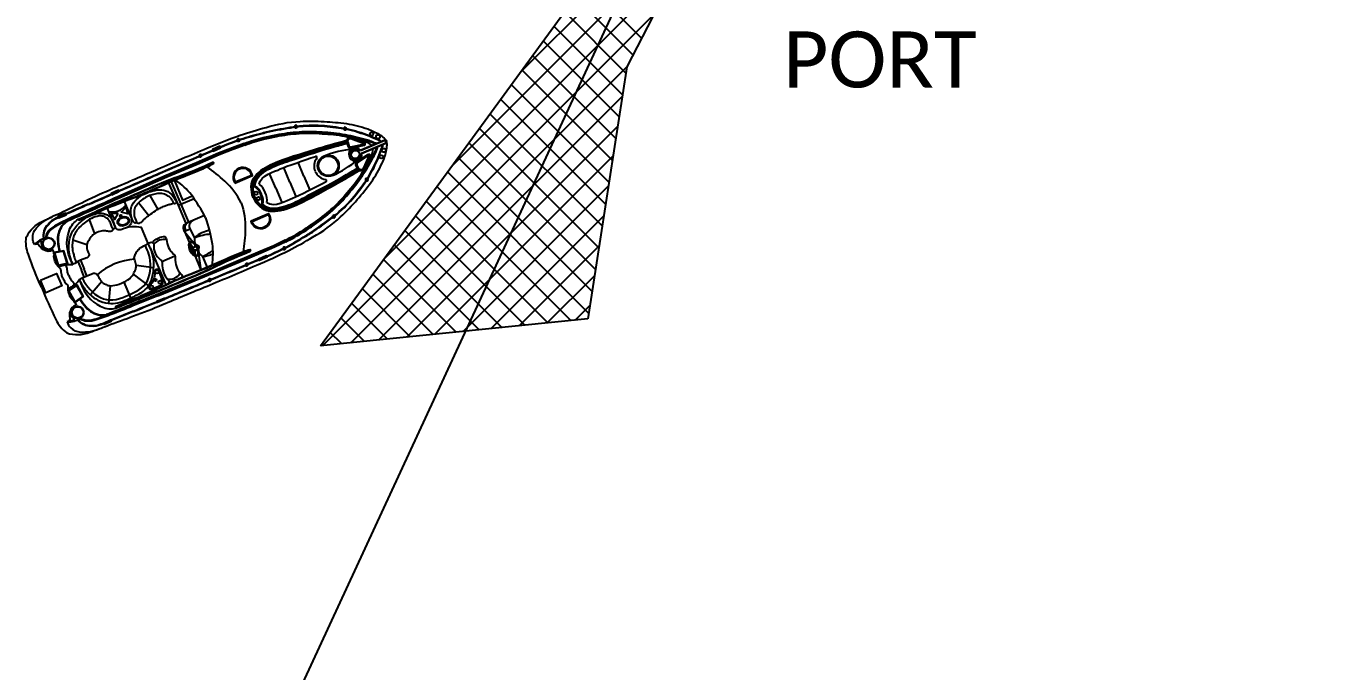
# Model space of a CAD drawing. Header units: metres. Extents: x 266585 to 279238, y 2117616 to 2127268.
# Drawn here: x 268796.2 to 269027.6, y 2117884.2 to 2117999.1 of the extents above; entities that cross this region are included whole.
import ezdxf

# ---------------------------------------------------------------- set-up
doc = ezdxf.new("R2010")
doc.units = ezdxf.units.M
for name, color, linetype in [('PORT', 5, 'Continuous'), ('PORT TEXT', 7, 'Continuous'), ('village', 3, 'Continuous')]:
    doc.layers.add(name, color=color, linetype=linetype)
doc.styles.get("Standard").update_dxf_attribs({"font": 'calibri.ttf'})

msp = doc.modelspace()

# ---------------------------------------------------------------- linework, layer by layer
at = {"color": 30, "true_color": 0xf26722}
for p, q in [((268843.21, 2117971.27), (268842.11, 2117973.86)), ((268845.72, 2117972.33), (268844.67, 2117974.81)), ((268823.37, 2117967.16), (268821.69, 2117971.12)), ((268823.84, 2117967.36), (268822.16, 2117971.32)), ((268840.7, 2117970.21), (268839.6, 2117972.8)), ((268843.21, 2117971.27), (268844.3, 2117968.68)), ((268845.72, 2117972.33), (268846.77, 2117969.86)), ((268818.31, 2117968.9), (268819.68, 2117966.41)), ((268840.7, 2117970.21), (268841.79, 2117967.61)), ((268816.28, 2117967.61), (268818.13, 2117965.35)), ((268807.5, 2117964.62), (268808.42, 2117962.05)), ((268825.46, 2117962.9), (268824.48, 2117962.48)), ((268824.48, 2117962.48), (268825.34, 2117960.44)), ((268824.48, 2117962.48), (268825.95, 2117960.66)), ((268799.17, 2117960.37), (268799.1, 2117960.38)), ((268804.58, 2117960.97), (268807.09, 2117960.19)), ((268818.34, 2117959.59), (268821.14, 2117952.98)), ((268826, 2117959.47), (268825.44, 2117960.09)), ((268826.12, 2117959.58), (268825.47, 2117960.27)), ((268825.54, 2117959.98), (268826.15, 2117958.53)), ((268805.46, 2117957.12), (268806.12, 2117955.57)), ((268805.92, 2117957.36), (268806.59, 2117955.77)), ((268820.44, 2117957.16), (268822.76, 2117958.15)), ((268826.11, 2117959.22), (268826.16, 2117958.35)), ((268826.27, 2117959.22), (268826.32, 2117958.26)), ((268826.35, 2117958.07), (268827.38, 2117955.62)), ((268826.97, 2117958.48), (268827.38, 2117955.62)), ((268806.62, 2117954.38), (268806.12, 2117955.57)), ((268807.1, 2117954.59), (268806.59, 2117955.77)), ((268815.34, 2117954.86), (268818.06, 2117952.82)), ((268815.83, 2117956.49), (268818.97, 2117956.08)), ((268809.72, 2117953.56), (268807.72, 2117951.18)), ((268811.24, 2117952.83), (268810.91, 2117949.68)), ((268813.64, 2117953.46), (268814.85, 2117950.65)), ((268804.73, 2117947.24), (268804.68, 2117947.18))]:
    msp.add_line(p, q, dxfattribs=at)
for points in [[(268798.98, 2117952.55, -0.01736), (268796.67, 2117958.4, -0.12634), (268796.29, 2117961.45, -0.172899), (268799.23, 2117964.31, -0.013884), (268802.32, 2117965.76, -0.008973), (268806.71, 2117967.86, -0.01509), (268811.78, 2117970.17, 0.002245), (268819.66, 2117973.57, -0.003342), (268828.43, 2117977.3, -0.016984), (268834.37, 2117979.62, -0.024546), (268838.99, 2117980.99, -0.067942), (268845.07, 2117982.06, -0.033948), (268849.34, 2117982.04, -0.022001), (268853.29, 2117981.69, -0.042872), (268857.07, 2117980.73, -0.059514), (268859.09, 2117979.75, -0.046364), (268859.99, 2117979.09, -0.104882), (268860.41, 2117978.55, -0.104882)], [(268807.3, 2117967.35, 0.006425), (268812.11, 2117969.46, 0.002217), (268819.97, 2117972.86, -0.003368), (268828.79, 2117976.65, -0.024633), (268834.41, 2117978.91, -0.015037), (268838.26, 2117980, -0.025439), (268840.43, 2117980.51, -0.013843), (268845.01, 2117981.29, -0.040266), (268849.36, 2117981.32, -0.016729), (268853.39, 2117980.78, -0.029739), (268857.36, 2117979.58, 0.01525), (268859.14, 2117978.78, -0.132389), (268859.43, 2117978.58, -0.028442), (268859.52, 2117978.47, -0.028442)], [(268807.33, 2117967.28, 0.006424), (268812.14, 2117969.39, 0.002217), (268820, 2117972.79, -0.003368), (268828.82, 2117976.58, -0.024633), (268834.43, 2117978.84, -0.015038), (268838.28, 2117979.93, -0.025461), (268840.44, 2117980.44, -0.013839), (268845.02, 2117981.21, -0.040238), (268849.35, 2117981.25, -0.016715), (268853.37, 2117980.7, -0.029693), (268857.33, 2117979.51, 0.015234), (268859.11, 2117978.71, -0.134036), (268859.37, 2117978.53, -0.024879), (268859.45, 2117978.44, -0.024879)], [(268835.1, 2117978.15, -0.031596), (268838.48, 2117979.19, -0.004928), (268840.77, 2117979.69, -0.02844), (268844.84, 2117980.23, -0.042875), (268848.96, 2117980.2, -0.035347), (268853.05, 2117979.73, -0.024093), (268856.77, 2117978.84, -0.079837), (268858.68, 2117978.11)], [(268835.12, 2117978.08, -0.031592), (268838.49, 2117979.12, -0.004926), (268840.79, 2117979.62, -0.028436), (268844.84, 2117980.16, -0.042895), (268848.96, 2117980.12, -0.035363), (268853.04, 2117979.66, -0.024111), (268856.75, 2117978.77, -0.077658), (268858.59, 2117978.08, -0.077658)], [(268798.98, 2117952.55, 0.01736), (268801.57, 2117946.82, 0.12634), (268803.5, 2117944.42, 0.172899), (268807.6, 2117944.54, 0.013884), (268810.79, 2117945.75, 0.008973), (268815.36, 2117947.44, 0.01509), (268820.54, 2117949.47, -0.002245), (268828.47, 2117952.76, 0.003342), (268837.25, 2117956.46, 0.016984), (268843.05, 2117959.12, 0.024546), (268847.25, 2117961.48, 0.067942), (268852.25, 2117965.1, 0.033948), (268855.21, 2117968.18, 0.022001), (268857.7, 2117971.26, 0.042872), (268859.64, 2117974.64, 0.059514), (268860.35, 2117976.78, 0.046364), (268860.5, 2117977.88, 0.104882), (268860.41, 2117978.55, 0.104882)], [(268835.1, 2117978.15), (268832.97, 2117977.37), (268830.53, 2117976.4), (268826.61, 2117974.71), (268821.21, 2117972.42), (268812.59, 2117968.65, -0.002601), (268807.93, 2117966.56, 0.004411), (268803.96, 2117964.78, 0.013009), (268801.29, 2117963.43, 0.113396), (268800.04, 2117962.29, 0.146005), (268799.73, 2117961.31, 1.595219)], [(268835.12, 2117978.08), (268833, 2117977.3), (268830.56, 2117976.33), (268826.64, 2117974.64), (268821.24, 2117972.35), (268812.62, 2117968.58, -0.002601), (268807.96, 2117966.49, 0.004411), (268803.99, 2117964.71, 0.013003), (268801.33, 2117963.37, 0.113337), (268800.11, 2117962.24, 0.144821), (268799.81, 2117961.32, 0.138987)], [(268835.15, 2117978.01), (268833.02, 2117977.23), (268830.59, 2117976.26), (268826.67, 2117974.57), (268821.27, 2117972.28), (268812.65, 2117968.51, -0.002601), (268807.99, 2117966.42, 0.00441), (268804.03, 2117964.64, 0.012997), (268801.37, 2117963.3, 0.113276), (268800.17, 2117962.2, 0.142458), (268799.88, 2117961.33, 0.142458)], [(268835.2, 2117977.86), (268833.08, 2117977.08), (268830.65, 2117976.11), (268826.73, 2117974.42), (268821.33, 2117972.14), (268812.71, 2117968.37, -0.002601), (268808.05, 2117966.28, 0.00441), (268804.09, 2117964.5, 0.002867), (268803.5, 2117964.22, 0.002867)], [(268815.37, 2117948.29, -0.006424), (268820.23, 2117950.27, -0.002217), (268828.14, 2117953.56, 0.003368), (268837.01, 2117957.25, 0.024633), (268842.53, 2117959.7, 0.015038), (268845.99, 2117961.7, 0.025461), (268847.86, 2117962.91, 0.013839), (268851.6, 2117965.65, 0.040238), (268854.64, 2117968.74, 0.016715), (268857.06, 2117972, 0.029693), (268858.95, 2117975.67, -0.015234), (268859.62, 2117977.51, 0.134036), (268859.67, 2117977.83, 0.024879), (268859.66, 2117977.94, 0.024879)], [(268815.4, 2117948.22, -0.006425), (268820.26, 2117950.2, -0.002217), (268828.17, 2117953.49, 0.003368), (268837.04, 2117957.18, 0.024633), (268842.56, 2117959.64, 0.015037), (268846.03, 2117961.64, 0.025439), (268847.91, 2117962.84, 0.013843), (268851.65, 2117965.59, 0.040266), (268854.7, 2117968.69, 0.016729), (268857.12, 2117971.96, 0.029739), (268859.02, 2117975.65, -0.01525), (268859.69, 2117977.48, 0.132389), (268859.74, 2117977.83, 0.028442), (268859.73, 2117977.97, 0.028442)], [(268835.15, 2117978.01, -0.031588), (268838.51, 2117979.04, -0.004924), (268840.8, 2117979.54, -0.028433), (268844.85, 2117980.08, -0.042917), (268848.95, 2117980.05, -0.035379), (268853.02, 2117979.58, -0.02413), (268856.73, 2117978.69, -0.075408), (268858.5, 2117978.04, -0.075408)], [(268835.2, 2117977.87, -0.031581), (268838.55, 2117978.89, -0.00492), (268840.83, 2117979.39, -0.028426), (268844.86, 2117979.93, -0.042959), (268848.94, 2117979.89, -0.035411), (268852.99, 2117979.43, -0.028829), (268856.11, 2117978.69, -0.092336), (268857.84, 2117977.76, -0.080328)], [(268853.32, 2117978.32), (268853.52, 2117977.73, 0.382221), (268854.07, 2117977.34), (268856.41, 2117977.83, 0.786544), (268856.53, 2117978.25), (268854.11, 2117979.14, 0.616464), (268853.32, 2117978.32, 3.844907)], [(268842.37, 2117960.94, 0.031581), (268845.43, 2117962.62, 0.00492), (268847.38, 2117963.92, 0.028426), (268850.57, 2117966.43, 0.042959), (268853.39, 2117969.39, 0.035411), (268855.88, 2117972.62, 0.028829), (268857.51, 2117975.37, 0.092336), (268858.05, 2117977.26, 0.080328)], [(268842.44, 2117960.8, 0.031588), (268845.52, 2117962.49, 0.004924), (268847.47, 2117963.79, 0.028433), (268850.67, 2117966.32, 0.042917), (268853.51, 2117969.29, 0.035379), (268856, 2117972.53, 0.02413), (268857.95, 2117975.82, 0.075408), (268858.71, 2117977.54, 0.075408)], [(268842.47, 2117960.73, 0.031592), (268845.56, 2117962.43, 0.004926), (268847.52, 2117963.73, 0.028436), (268850.72, 2117966.26, 0.042895), (268853.56, 2117969.24, 0.035363), (268856.07, 2117972.49, 0.024111), (268858.02, 2117975.78, 0.077658), (268858.8, 2117977.58, 0.077658)], [(268842.5, 2117960.66, 0.031596), (268845.6, 2117962.36, 0.004928), (268847.56, 2117963.66, 0.02844), (268850.77, 2117966.2, 0.042875), (268853.62, 2117969.19, 0.035347), (268856.13, 2117972.45, 0.024093), (268858.08, 2117975.74, 0.079837), (268858.89, 2117977.62)], [(268855.31, 2117973.63), (268855.02, 2117974.18, -0.382221), (268855.13, 2117974.85), (268857.11, 2117976.18, -0.786544), (268857.49, 2117975.98), (268856.44, 2117973.62, -0.616464), (268855.31, 2117973.63, -3.844907)], [(268804.6, 2117956.53), (268804.06, 2117957.81, -0.202722), (268804.07, 2117963, -0.178768), (268805.84, 2117964.8, 0.010028), (268810.2, 2117966.76, -0.005356), (268817.43, 2117969.89, -0.016605), (268823.33, 2117972.28, 0.018921), (268829.45, 2117974.79, -0.925873), (268829.59, 2117974.56, -0.041202), (268828.55, 2117974, -0.024461), (268825.06, 2117972.52, 0.012888), (268818.35, 2117969.63, -0.019359), (268814.38, 2117968.04, 0.002375), (268809.79, 2117966.21, -0.006386), (268806.91, 2117964.96, -0.013656), (268805.74, 2117964.48, -0.862706), (268805.62, 2117964.69, 0.648089)], [(268805.66, 2117964.63, -0.016488), (268805.87, 2117964.73, 0.010023), (268810.23, 2117966.69, -0.005356), (268817.46, 2117969.82, -0.016607), (268823.36, 2117972.21, 0.018921), (268829.48, 2117974.72, 0.01143), (268829.49, 2117974.72, -0.913283), (268829.54, 2117974.63, -0.041174), (268828.52, 2117974.07, -0.024478), (268825.03, 2117972.59, 0.012889), (268818.32, 2117969.7, -0.019362), (268814.36, 2117968.12, 0.002377), (268809.76, 2117966.28, -0.006391), (268806.87, 2117965.03, -0.013664), (268805.71, 2117964.55, 0.000701), (268805.71, 2117964.55, -0.819976), (268805.66, 2117964.63, -0.819976)], [(268834.53, 2117967.6, 0.096403), (268831.62, 2117971.43, 0.040538), (268828.46, 2117973.96, 1.92312)], [(268833.44, 2117971.11), (268836.55, 2117972.43, 0.483063), (268834.2, 2117973.74, 0.50024), (268833.44, 2117971.11, 0.418424)], [(268828.21, 2117964.92, 0.033687), (268825.7, 2117969, 0.051879), (268822.92, 2117971.64, 1.92312)], [(268807.3, 2117967.35, -0.002942), (268803.81, 2117965.81, 0.002013), (268801.59, 2117964.82, 0.130442), (268800.16, 2117963.75, 0.261246), (268799.36, 2117961.21, 0.209197)], [(268807.33, 2117967.28, -0.002941), (268803.84, 2117965.74, 0.002014), (268801.62, 2117964.75, 0.130992), (268800.22, 2117963.69, 0.261832), (268799.43, 2117961.22, 0.261832)], [(268818, 2117960.31), (268816.79, 2117963.18, 0.158322), (268813.29, 2117962.84, -0.417676), (268812.18, 2117963.21), (268810.75, 2117966.59)], [(268813.73, 2117967.79), (268815.01, 2117964.78, -0.406088), (268813.96, 2117963.08)], [(268834.53, 2117967.6, -0.096403), (268835.26, 2117962.84, -0.040538), (268834.88, 2117958.81, -1.92312)], [(268797.76, 2117960.15, -0.164393), (268797.44, 2117961.31, -0.188684), (268798.11, 2117963.1, -0.10758), (268800.94, 2117965.14)], [(268802.23, 2117958.89, -0.043195), (268801.95, 2117960.69, -0.183415), (268802.7, 2117963.57, -0.094511), (268804, 2117964.63)], [(268802.3, 2117958.91, -0.043334), (268802.03, 2117960.7, -0.18333), (268802.76, 2117963.52, -0.123985), (268804.51, 2117964.78, 0.015377), (268805.86, 2117965.47)], [(268825.06, 2117964.06), (268824.74, 2117963.92, 0.516839), (268824.48, 2117962.48, 0.282905)], [(268825.94, 2117964.43), (268825.06, 2117964.06, 0.545737), (268824.81, 2117962.62, 0.282905)], [(268827.99, 2117965.3), (268825.94, 2117964.43, 0.462925), (268825.46, 2117962.9), (268826.26, 2117961.29)], [(268828.21, 2117964.92, -0.033687), (268829.39, 2117960.28, -0.051879), (268829.35, 2117956.45, -1.92312)], [(268836.3, 2117964.37), (268839.41, 2117965.69, -0.483063), (268838.71, 2117963.09, -0.50024), (268836.3, 2117964.37, -0.418424)], [(268805.7, 2117953.94), (268806.24, 2117954.22), (268807.94, 2117954.95, -0.448043), (268809.09, 2117954.5, 0.025561), (268809.61, 2117953.69, 0.15676), (268810.49, 2117953.04, 0.144288), (268811.28, 2117952.83, 0.079427), (268812.81, 2117953.11, 0.054179), (268814.38, 2117953.87, 0.127294), (268815.35, 2117954.89, -0.025195), (268815.77, 2117955.75, 0.112656), (268815.83, 2117956.49, 0.061652), (268815.6, 2117957.4, -0.222278), (268815.61, 2117958.17, -0.049109), (268815.94, 2117958.83, -0.09997), (268816.45, 2117959.43, -0.045992), (268817.45, 2117960.04), (268818, 2117960.31)], [(268842.5, 2117960.66), (268840.46, 2117959.68), (268838.06, 2117958.6), (268834.12, 2117956.96), (268828.72, 2117954.68), (268820.01, 2117951.11, 0.002601), (268815.26, 2117949.22, -0.004411), (268811.23, 2117947.61, -0.013009), (268808.4, 2117946.63, -0.113396), (268806.71, 2117946.54, -0.146005), (268805.79, 2117946.99, -1.595219)], [(268842.47, 2117960.73), (268840.43, 2117959.75), (268838.03, 2117958.67), (268834.09, 2117957.03), (268828.69, 2117954.75), (268819.98, 2117951.18, 0.002601), (268815.24, 2117949.29, -0.004411), (268811.2, 2117947.68, -0.013003), (268808.38, 2117946.71, -0.113337), (268806.73, 2117946.61, -0.144821), (268805.85, 2117947.04, -0.138987)], [(268842.44, 2117960.8), (268840.39, 2117959.82), (268838, 2117958.75), (268834.06, 2117957.11), (268828.66, 2117954.82), (268819.96, 2117951.25, 0.002601), (268815.21, 2117949.36, -0.00441), (268811.17, 2117947.76, -0.012997), (268808.36, 2117946.78, -0.113276), (268806.74, 2117946.69, -0.142458), (268805.92, 2117947.08, -0.142458)], [(268842.37, 2117960.94), (268840.33, 2117959.95), (268837.94, 2117958.89), (268834, 2117957.25), (268828.6, 2117954.96), (268819.9, 2117951.39, 0.002601), (268815.15, 2117949.51, -0.00441), (268811.12, 2117947.9, -0.002867), (268810.5, 2117947.67, -0.002867)], [(268818, 2117960.31, -0.291269), (268818.75, 2117960.54, -0.299867), (268819, 2117960.11, 0.273478), (268820.18, 2117957.46, -0.28657), (268820.5, 2117956.77, 0.198759), (268821.47, 2117953.94, -0.45148), (268821.63, 2117953.21, -1.463971)], [(268818.73, 2117960.54, -0.164009), (268820.7, 2117961.6, -0.407559), (268821.25, 2117961.06, 0.20466), (268822.5, 2117958.45, -0.28657), (268822.82, 2117957.75, 0.198759), (268823.79, 2117954.93, -0.45148), (268823.95, 2117954.2, -1.463971)], [(268805.7, 2117953.94), (268806.29, 2117952.53, 0.202722), (268810.03, 2117948.93, 0.178768), (268812.55, 2117948.95, -0.010028), (268816.99, 2117950.71, 0.005356), (268824.27, 2117953.72, 0.016605), (268830.1, 2117956.3, -0.018921), (268836.16, 2117958.95, 0.925873), (268836.09, 2117959.2, 0.041202), (268834.96, 2117958.85, 0.024461), (268831.47, 2117957.37, -0.012888), (268824.73, 2117954.57, 0.019359), (268820.83, 2117952.83, -0.002375), (268816.31, 2117950.81, 0.006386), (268813.4, 2117949.6, 0.013656), (268812.25, 2117949.1, 0.862706), (268812.32, 2117948.87, -0.648089)], [(268812.3, 2117948.94, 0.016488), (268812.53, 2117949.02, -0.010023), (268816.96, 2117950.78, 0.005356), (268824.24, 2117953.8, 0.016607), (268830.07, 2117956.37, -0.018921), (268836.13, 2117959.02, -0.01143), (268836.13, 2117959.02, 0.913283), (268836.11, 2117959.13, 0.041174), (268834.99, 2117958.77, 0.024478), (268831.5, 2117957.3, -0.012889), (268824.76, 2117954.5, 0.019362), (268820.86, 2117952.76, -0.002377), (268816.34, 2117950.74, 0.006391), (268813.43, 2117949.53, 0.013664), (268812.28, 2117949.03, -0.000701), (268812.28, 2117949.03, 0.819976), (268812.3, 2117948.94, 0.819976)], [(268805.79, 2117950.46, 0.043195), (268806.9, 2117949.02, 0.183415), (268809.48, 2117947.55, 0.094511), (268811.15, 2117947.75)], [(268805.86, 2117950.51, 0.043334), (268806.95, 2117949.07, 0.18333), (268809.49, 2117947.63, 0.123985), (268811.61, 2117948, -0.015377), (268813.05, 2117948.49)], [(268815.4, 2117948.22, 0.002942), (268811.86, 2117946.78, -0.002013), (268809.6, 2117945.88, -0.130442), (268807.84, 2117945.61, -0.261246), (268805.46, 2117946.8, -0.209197)], [(268815.37, 2117948.29, 0.002941), (268811.83, 2117946.85, -0.002014), (268809.57, 2117945.95, -0.130992), (268807.84, 2117945.68, -0.261832), (268805.52, 2117946.84, -0.261832)], [(268803.59, 2117946.38, 0.164393), (268804.2, 2117945.34, 0.188684), (268805.95, 2117944.58, 0.10758), (268809.39, 2117945.19)]]:
    msp.add_lwpolyline(points, format="xyb", dxfattribs=at)
for points in [[(268853.5, 2117978.38), (268853.71, 2117977.78, 0.383069), (268854.04, 2117977.53), (268856.4, 2117978.03, 0.853636), (268856.44, 2117978.07), (268854.04, 2117978.96, 0.613527)], [(268855.48, 2117973.72), (268855.19, 2117974.28, -0.383069), (268855.25, 2117974.69), (268857.25, 2117976.04, -0.853636), (268857.3, 2117976.04), (268856.27, 2117973.7, -0.613527)], [(268833.5, 2117971.3), (268836.38, 2117972.52, 0.460147), (268834.26, 2117973.6, 0.47706)], [(268836.47, 2117964.28), (268839.35, 2117965.5, -0.460147), (268838.65, 2117963.23, -0.47706)], [(268819.89, 2117955.52, 0.917705), (268819.16, 2117955.2, -0.209704), (268818.22, 2117952.77, 0.850912), (268818.58, 2117952.19), (268820.27, 2117952.9, 0.435659), (268820.57, 2117953.59)]]:
    msp.add_lwpolyline(points, format="xyb", close=True, dxfattribs=at)
for points in [[(268860.09, 2117978.71), (268855.74, 2117976.87)], [(268855.77, 2117976.88), (268860.09, 2117978.71)], [(268860.3, 2117978.22), (268855.95, 2117976.37)], [(268855.98, 2117976.39), (268860.3, 2117978.22)], [(268830.82, 2117977.54), (268830.77, 2117977.66), (268829.42, 2117977.09), (268829.48, 2117976.96)], [(268829.51, 2117976.89), (268829.54, 2117976.8), (268830.89, 2117977.37), (268830.85, 2117977.47)], [(268823.07, 2117971.52), (268822.71, 2117971.36), (268824.1, 2117968.06), (268825.84, 2117968.8)], [(268812.73, 2117969.73), (268812.69, 2117969.82), (268811.4, 2117969.27), (268811.45, 2117969.16)], [(268811.48, 2117969.09), (268811.51, 2117969.02), (268812.79, 2117969.57), (268812.76, 2117969.66)], [(268824.74, 2117963.92), (268823.37, 2117967.16), (268826.16, 2117968.34)], [(268825.21, 2117964.12), (268823.84, 2117967.36)], [(268803.33, 2117965.6), (268803.27, 2117965.73), (268801.97, 2117965.18), (268802.03, 2117965.02)], [(268802.06, 2117964.95), (268802.08, 2117964.9), (268803.39, 2117965.45), (268803.36, 2117965.53)], [(268827.66, 2117958.05), (268828.47, 2117956.07)], [(268837.7, 2117957.52), (268837.66, 2117957.62), (268839.01, 2117958.19), (268839.05, 2117958.08)], [(268839.08, 2117958.01), (268839.14, 2117957.89), (268837.79, 2117957.32), (268837.73, 2117957.45)], [(268819.56, 2117950.01), (268819.52, 2117950.08), (268820.81, 2117950.62), (268820.85, 2117950.53)], [(268820.88, 2117950.46), (268820.92, 2117950.37), (268819.63, 2117949.83), (268819.59, 2117949.93)], [(268810.03, 2117946.13), (268810.01, 2117946.18), (268811.31, 2117946.73), (268811.34, 2117946.66)], [(268811.37, 2117946.59), (268811.43, 2117946.46), (268810.13, 2117945.91), (268810.06, 2117946.06)]]:
    msp.add_lwpolyline(points, dxfattribs=at)
for points in [[(268813.19, 2117965.9), (268814.04, 2117966.77), (268814.37, 2117965.6)], [(268812.64, 2117965.67), (268811.42, 2117965.67), (268812.04, 2117964.61)], [(268801.93, 2117956.37), (268803.69, 2117956.75), (268803, 2117959.04), (268801.2, 2117958.71)], [(268801.98, 2117956.46), (268803.59, 2117956.81), (268802.94, 2117958.95), (268801.3, 2117958.65)], [(268798.83, 2117953.8), (268801.69, 2117955.01), (268802.63, 2117952.78), (268799.77, 2117951.57)], [(268803.78, 2117952.01), (268805.28, 2117953), (268806.43, 2117950.92), (268804.95, 2117949.86)], [(268803.88, 2117951.99), (268805.25, 2117952.89), (268806.33, 2117950.94), (268804.97, 2117949.97)]]:
    msp.add_lwpolyline(points, close=True, dxfattribs=at)
for centre, radius in [((268857.76, 2117979.83), 0.313), ((268858.9, 2117979.35), 0.349), ((268850.05, 2117974.17), 1.9), ((268850.05, 2117974.17), 1.9), ((268850.05, 2117974.17), 1.74), ((268850.05, 2117974.17), 1.74), ((268854.82, 2117976.27), 0.771), ((268854.88, 2117976.13), 0.771), ((268859.48, 2117975.77), 0.313), ((268859.93, 2117976.92), 0.349), ((268837.2, 2117969.3), 0.305), ((268837.61, 2117968.33), 0.305), ((268813.13, 2117965.28), 0.163), ((268800.26, 2117960.31), 1.09), ((268800.26, 2117960.31), 1.01), ((268819.56, 2117955.29), 0.304), ((268818.58, 2117952.58), 0.304), ((268819.27, 2117953.83), 0.197), ((268820.11, 2117953.44), 0.304), ((268805.44, 2117948.07), 1.09), ((268805.44, 2117948.07), 1.01)]:
    msp.add_circle(centre, radius, dxfattribs=at)
for centre, radius, start, end in [((268844.25, 2117981.15), 0.237, 14.5591, 182.6548), ((268844.25, 2117981.15), 0.237, 201.2898, 355.924), ((268853.03, 2117980.79), 0.237, 176.9535, 344.5359), ((268853.03, 2117980.79), 0.237, 3.1737, 158.3157), ((268834.05, 2117978.76), 0.237, 24.2628, 194.6694), ((268834.05, 2117978.76), 0.237, 213.3283, 5.6039), ((268859.86, 2117978.32), 0.456, 346.8506, 59.0359), ((268859.86, 2117978.32), 0.456, 346.8506, 59.0359), ((268827.29, 2117975.99), 0.237, 27.9734, 198.0725), ((268827.29, 2117975.99), 0.237, 216.7327, 9.3132), ((268847.82, 2117975.64), 0.202, 322.1379, 108.6056), ((268856.64, 2117957.15), 20.14, 96.2706, 111.3415), ((268854.82, 2117976.27), 1.13, 32.8272, 5.2768), ((268854.88, 2117976.13), 1.13, 40.6097, 13.0593), ((268849.8, 2117974.14), 2.28, 142.8825, 204.6836), ((268842.42, 2117990.74), 20.14, 294.5451, 309.6159), ((268849.86, 2117974.01), 2.28, 201.2029, 263.004), ((268849.56, 2117971.55), 0.202, 297.2809, 83.7487), ((268856.88, 2117971.7), 0.237, 61.3506, 228.933), ((268856.88, 2117971.7), 0.237, 247.5708, 42.7128), ((268835.92, 2117968.54), 2.15, 14.2317, 65.4388), ((268835.92, 2117968.54), 2.3, 14.2317, 61.9815), ((268836.04, 2117968.55), 2.89, 17.2168, 53.8191), ((268836.17, 2117967.94), 2.15, 340.4477, 31.6548), ((268836.17, 2117967.94), 2.3, 343.905, 31.6548), ((268836.27, 2117968.02), 2.89, 352.0674, 28.6697), ((268811.53, 2117969.07), 3.12, 260.4118, 322.2993), ((268851.03, 2117965.14), 0.237, 49.9625, 204.5967), ((268851.03, 2117965.14), 0.237, 223.2317, 31.3274), ((268800.43, 2117957.86), 3.52, 98.9389, 139.2745), ((268799.94, 2117957.39), 3.52, 105.0686, 128.3012), ((268800.26, 2117960.31), 1.32, 158.7158, 303.6174), ((268800.26, 2117960.31), 1.17, 176.6676, 303.6174), ((268820.72, 2117958.8), 2.24, 76.1433, 140.3474), ((268826.12, 2117959.37), 0.166, 112.9433, 292.9433), ((268827.07, 2117958.81), 1.24, 118.5458, 144.5386), ((268829.79, 2117960.89), 3.55, 173.5682, 186.9192), ((268829.79, 2117960.89), 3.55, 192.8924, 197.1323), ((268827.07, 2117958.81), 1.24, 109.0587, 109.328), ((268826.74, 2117959.63), 0.347, 303.7456, 102.0911), ((268842.21, 2117959.48), 0.237, 40.2826, 192.5582), ((268842.21, 2117959.48), 0.237, 211.2171, 21.6237), ((268816.31, 2117946.38), 11.17, 93.8428, 131.3154), ((268826.38, 2117960.45), 1.24, 261.3479, 288.988), ((268829.79, 2117960.89), 3.55, 207.8457, 214.1851), ((268826.38, 2117960.45), 1.24, 296.5585, 296.8278), ((268829.79, 2117960.89), 3.55, 218.3775, 233.1333), ((268821.81, 2117956.23), 2.24, 259.5677, 327.7152), ((268835.52, 2117956.56), 0.237, 36.5733, 189.1539), ((268835.52, 2117956.56), 0.237, 207.814, 17.9132), ((268828.92, 2117953.83), 0.237, 34.1653, 190.4144), ((268828.92, 2117953.83), 0.237, 209.0386, 15.5411), ((268805.44, 2117948.07), 1.32, 102.2691, 247.1707), ((268805.44, 2117948.07), 1.17, 102.2691, 229.219), ((268803.8, 2117949.9), 3.52, 266.612, 306.9476), ((268803.13, 2117949.87), 3.52, 277.5853, 300.8179)]:
    msp.add_arc(centre, radius, start, end, dxfattribs=at)
for centre, major_axis, ratio in [((268813.57, 2117964.3), (1.02, 0.38), 0.758117), ((268826.12, 2117959.37), (0.55, -1.3), 0.533092)]:
    msp.add_ellipse(centre, major_axis=major_axis, ratio=ratio, dxfattribs=at)
for start_param, end_param in [(0.830012, 1.576846), (4.712389, 5.232342)]:
    msp.add_ellipse((268826.97, 2117959.68), major_axis=(3.82, 1.62), ratio=0.425319, start_param=start_param, end_param=end_param, dxfattribs=at)
for points, knots in [([(268836.65, 2117968.5), (268836.24, 2117969.75), (268836.14, 2117971.2), (268837.8, 2117973.33), (268839.02, 2117974.02), (268842.61, 2117975.66), (268845.08, 2117976.26), (268849.45, 2117977.67), (268851.34, 2117978.19), (268853.31, 2117978.71)], [0, 0, 0, 0, 0.0462196, 0.0462196, 0.0924392, 0.0924392, 0.1947325, 0.1947325, 0.2709084, 0.2709084, 0.2709084, 0.2709084]), ([(268836.73, 2117968.52), (268836.3, 2117969.81), (268836.25, 2117971.29), (268838.02, 2117973.41), (268839.28, 2117974.07), (268842.9, 2117975.67), (268845.38, 2117976.29), (268849.65, 2117977.64), (268851.43, 2117978.14), (268853.29, 2117978.63)], [0, 0, 0, 0, 0.0480884, 0.0480884, 0.0961768, 0.0961768, 0.1985377, 0.1985377, 0.2704106, 0.2704106, 0.2704106, 0.2704106]), ([(268836.95, 2117968.59), (268836.51, 2117969.91), (268836.52, 2117971.34), (268838.4, 2117973.4), (268839.71, 2117974.03), (268843.42, 2117975.59), (268845.95, 2117976.25), (268850.09, 2117977.53), (268851.7, 2117977.97), (268853.3, 2117978.4)], [0, 0, 0, 0, 0.0508337, 0.0508337, 0.1016674, 0.1016674, 0.2060328, 0.2060328, 0.2709084, 0.2709084, 0.2709084, 0.2709084]), ([(268836.81, 2117970.49), (268836.82, 2117970.78), (268837.02, 2117972.01), (268839.54, 2117974.14), (268843.92, 2117975.41), (268848.7, 2117977.09), (268851.98, 2117977.96), (268853.32, 2117978.32)], [0.0234044, 0.0234044, 0.0234044, 0.0234044, 0.0350942, 0.0739111, 0.138251, 0.2165713, 0.2709084, 0.2709084, 0.2709084, 0.2709084]), ([(268837, 2117970.57), (268837.04, 2117971.11), (268837.19, 2117971.6), (268838.24, 2117972.96), (268839.43, 2117973.63), (268841.64, 2117974.6), (268842.78, 2117974.94), (268846.23, 2117976.05), (268848.54, 2117976.85), (268851.7, 2117977.73), (268852.53, 2117977.95), (268853.36, 2117978.17)], [0.0248254, 0.0248254, 0.0248254, 0.0248254, 0.0474598, 0.0474598, 0.0949196, 0.0949196, 0.1423794, 0.1423794, 0.237299, 0.237299, 0.2709084, 0.2709084, 0.2709084, 0.2709084]), ([(268837.75, 2117970.89), (268838.04, 2117972.46), (268840.42, 2117973.14), (268842.68, 2117974.12), (268845.73, 2117975.18), (268847.76, 2117975.83)], [0.0313661, 0.0313661, 0.0313661, 0.0313661, 0.1084744, 0.1084744, 0.1920729, 0.1920729, 0.1920729, 0.1920729]), ([(268836.65, 2117968.5), (268837.27, 2117967.33), (268838.24, 2117966.24), (268840.92, 2117965.96), (268842.27, 2117966.35), (268845.94, 2117967.79), (268848.1, 2117969.14), (268852.15, 2117971.3), (268853.84, 2117972.29), (268855.58, 2117973.35)], [0, 0, 0, 0, 0.0462196, 0.0462196, 0.0924392, 0.0924392, 0.1947325, 0.1947325, 0.2709084, 0.2709084, 0.2709084, 0.2709084]), ([(268836.72, 2117968.53), (268837.35, 2117967.33), (268838.37, 2117966.27), (268841.13, 2117966.06), (268842.49, 2117966.51), (268846.15, 2117967.99), (268848.32, 2117969.34), (268852.26, 2117971.46), (268853.86, 2117972.4), (268855.51, 2117973.39)], [0, 0, 0, 0, 0.0480884, 0.0480884, 0.0961768, 0.0961768, 0.1985377, 0.1985377, 0.2704106, 0.2704106, 0.2704106, 0.2704106]), ([(268836.93, 2117968.64), (268837.57, 2117967.42), (268838.6, 2117966.42), (268841.38, 2117966.34), (268842.75, 2117966.84), (268846.45, 2117968.41), (268848.69, 2117969.78), (268852.49, 2117971.86), (268853.93, 2117972.71), (268855.35, 2117973.56)], [0, 0, 0, 0, 0.0508337, 0.0508337, 0.1016674, 0.1016674, 0.2060328, 0.2060328, 0.2709084, 0.2709084, 0.2709084, 0.2709084]), ([(268838.19, 2117967.22), (268838.41, 2117967.03), (268839.43, 2117966.31), (268842.71, 2117966.65), (268846.67, 2117968.9), (268851.21, 2117971.16), (268854.12, 2117972.91), (268855.31, 2117973.62)], [0.0234044, 0.0234044, 0.0234044, 0.0234044, 0.0350942, 0.0739111, 0.138251, 0.2165713, 0.2709084, 0.2709084, 0.2709084, 0.2709084]), ([(268838.38, 2117967.3), (268838.8, 2117966.96), (268839.26, 2117966.72), (268840.96, 2117966.53), (268842.27, 2117966.92), (268844.51, 2117967.82), (268845.54, 2117968.42), (268848.74, 2117970.12), (268850.92, 2117971.22), (268853.76, 2117972.87), (268854.49, 2117973.31), (268855.23, 2117973.76)], [0.0248254, 0.0248254, 0.0248254, 0.0248254, 0.0474598, 0.0474598, 0.0949196, 0.0949196, 0.1423794, 0.1423794, 0.237299, 0.237299, 0.2709084, 0.2709084, 0.2709084, 0.2709084]), ([(268839.13, 2117967.62), (268840.46, 2117966.73), (268842.61, 2117967.97), (268844.89, 2117968.91), (268847.77, 2117970.37), (268849.65, 2117971.37)], [0.0313661, 0.0313661, 0.0313661, 0.0313661, 0.1084744, 0.1084744, 0.1920729, 0.1920729, 0.1920729, 0.1920729]), ([(268814.44, 2117964.62), (268814.32, 2117964.96), (268813.68, 2117965.12), (268812.69, 2117964.6), (268812.54, 2117964.06), (268813.09, 2117963.52), (268813.84, 2117963.57), (268814.44, 2117964.14), (268814.52, 2117964.42), (268814.44, 2117964.62)], [0, 0, 0, 0, 1.743273, 1.743273, 3.486547, 3.486547, 5.22982, 5.22982, 6.283185, 6.283185, 6.283185, 6.283185]), ([(268806.24, 2117954.22), (268807.05, 2117952.66), (268808.09, 2117951.39), (268810.88, 2117950.04), (268812.48, 2117950.26), (268815.6, 2117951.65), (268817.24, 2117952.36), (268818.49, 2117955.06), (268818.57, 2117956.92), (268817.96, 2117958.98), (268817.72, 2117959.49), (268817.45, 2117960.04)], [0, 0, 0, 0, 0.0684102, 0.0684102, 0.1368204, 0.1368204, 0.2052306, 0.2052306, 0.2736407, 0.2736407, 0.2974604, 0.2974604, 0.2974604, 0.2974604]), ([(268826.61, 2117958.22), (268826.76, 2117958.28), (268826.88, 2117958.54), (268826.78, 2117959.7), (268826.03, 2117960.59), (268825.38, 2117960.51), (268825.29, 2117959.59), (268826.01, 2117958.36), (268826.42, 2117958.14), (268826.61, 2117958.22)], [0, 0, 0, 0, 1.031451, 1.031451, 2.992455, 2.992455, 4.95346, 4.95346, 6.283185, 6.283185, 6.283185, 6.283185]), ([(268803.88, 2117954.62), (268803.8, 2117954.82), (268803.66, 2117955.16), (268803.55, 2117955.69), (268803.57, 2117956.18), (268803.35, 2117956.39), (268803.27, 2117956.46)], [0, 0, 0, 0, 0.00840925, 0.01405459, 0.02148076, 0.02583256, 0.02583256, 0.02583256, 0.02583256]), ([(268803.88, 2117954.62), (268803.96, 2117954.42), (268804.11, 2117954.09), (268804.42, 2117953.65), (268804.78, 2117953.32), (268804.78, 2117953.02), (268804.77, 2117952.9)], [0, 0, 0, 0, 0.00840925, 0.01405459, 0.02148076, 0.02583256, 0.02583256, 0.02583256, 0.02583256])]:
    msp.add_open_spline(points, degree=3, knots=knots, dxfattribs=at)
for points in [[(268822.32, 2117968), (268822.45, 2117967.73), (268822.67, 2117967.42), (268822.99, 2117967.58), (268822.82, 2117968.17), (268822.09, 2117969.15), (268820.8, 2117969.85), (268819.2, 2117969.8), (268817.78, 2117969.38), (268816.27, 2117968.48), (268815.15, 2117967.19), (268814.88, 2117966.11), (268815.15, 2117964.7), (268815.43, 2117964.13), (268815.67, 2117963.97), (268815.9, 2117964.2), (268815.8, 2117964.52), (268815.49, 2117965.61), (268815.56, 2117966.46), (268815.98, 2117967.26), (268816.59, 2117967.9), (268817.51, 2117968.5), (268818.46, 2117968.96), (268819.4, 2117969.18), (268820.41, 2117969.25), (268821.34, 2117968.9), (268822.13, 2117968.28), (268822.32, 2117968)], [(268815.84, 2117964.07), (268816.22, 2117963.98), (268816.64, 2117964.05), (268817.19, 2117964.56), (268817.64, 2117964.97), (268818.41, 2117965.55), (268819.61, 2117966.37), (268820.28, 2117966.73), (268821, 2117967.06), (268821.58, 2117967.26), (268822.13, 2117967.39), (268822.54, 2117967.55)], [(268811.75, 2117962.98), (268811.6, 2117962.61), (268811.08, 2117962.45), (268810.39, 2117962.58), (268809.65, 2117962.54), (268808.63, 2117962.18), (268808, 2117961.72), (268807.41, 2117960.86), (268807.08, 2117960.15), (268807.13, 2117959.2), (268807.36, 2117958.6), (268807.48, 2117958.18), (268807.25, 2117957.91), (268806.58, 2117957.6), (268805.28, 2117957.01), (268804.65, 2117956.68), (268804.29, 2117957.39), (268803.92, 2117958.84), (268803.89, 2117960), (268804.05, 2117961.3), (268804.59, 2117962.57), (268805.31, 2117963.55), (268806.15, 2117964.34), (268807.09, 2117965), (268808.19, 2117965.48), (268809.38, 2117965.75), (268810.06, 2117965.67), (268810.72, 2117965.42), (268811.49, 2117964.77), (268811.75, 2117964.22), (268812.04, 2117963.53), (268812.1, 2117963.11), (268811.75, 2117962.98), (268811.55, 2117963.28), (268811.26, 2117964.04), (268810.88, 2117964.64), (268810.28, 2117965.06), (268809.65, 2117965.26), (268808.89, 2117965.16), (268807.57, 2117964.66), (268806.59, 2117963.98), (268805.78, 2117963.23), (268805.18, 2117962.49), (268804.86, 2117961.89), (268804.6, 2117961.08), (268804.48, 2117960.08), (268804.52, 2117959.33), (268804.68, 2117958.49), (268804.88, 2117957.81), (268805.04, 2117957.34), (268805.14, 2117956.98), (268804.99, 2117956.8)], [(268799.84, 2117959.06), (268799.37, 2117959.23), (268798.72, 2117959.79), (268798.42, 2117960.15), (268798.05, 2117960.23), (268797.76, 2117960.15)], [(268802.82, 2117954.17), (268802.6, 2117954.78), (268802.52, 2117955.21), (268802.42, 2117955.77), (268802.08, 2117956.12), (268801.49, 2117956.97), (268801.22, 2117958.02), (268801.22, 2117958.62), (268801.13, 2117958.96), (268800.86, 2117959.4)], [(268805.7, 2117953.94), (268806.58, 2117952.42), (268807.99, 2117950.95), (268809.43, 2117950.07), (268811.35, 2117949.66), (268812.98, 2117949.89), (268815.06, 2117950.74), (268817.15, 2117951.87), (268818.36, 2117953.33), (268818.91, 2117955.36), (268818.97, 2117957.15), (268818.57, 2117959.02), (268818, 2117960.31)], [(268804.6, 2117956.53), (268804.04, 2117956.54), (268803.31, 2117956.47), (268802.01, 2117956.19)], [(268802.82, 2117954.17), (268803.1, 2117953.59), (268803.35, 2117953.24), (268803.69, 2117952.78), (268803.7, 2117952.29), (268803.9, 2117951.28), (268804.47, 2117950.35), (268804.89, 2117949.93), (268805.08, 2117949.63), (268805.21, 2117949.13)], [(268805.7, 2117953.94), (268805.36, 2117953.41), (268804.81, 2117952.93), (268803.7, 2117952.19)], [(268804.25, 2117948.63), (268804.05, 2117948.18), (268804, 2117947.33), (268804.05, 2117946.86), (268803.85, 2117946.54), (268803.59, 2117946.38)]]:
    msp.add_spline(points, degree=3, dxfattribs=at)
for points in [[(268828.86, 2117962.69), (268828, 2117962.46), (268827.07, 2117962.07), (268826.2, 2117961.43)], [(268829.47, 2117958.43), (268828.93, 2117958.19), (268828.34, 2117958.01), (268827.7, 2117957.9)]]:
    msp.add_open_spline(points, degree=3, dxfattribs=at)
at = {"layer": 'PORT', "linetype": 'Continuous'}
for p, q in [((268884.13, 2117990.71), (268966.5, 2118073.08)), ((268871.98, 2117974.07), (268917.51, 2118019.6)), ((268859.83, 2117957.43), (268912.73, 2118010.33)), ((268905.8, 2117996.88), (268895.09, 2118007.6)), ((268904.27, 2117993.92), (268893.58, 2118004.62)), ((268849.06, 2117942.17), (268907.95, 2118001.06)), ((268903.01, 2117990.69), (268892.07, 2118001.64)), ((268902.41, 2117986.8), (268890.2, 2117999.02)), ((268901.81, 2117982.92), (268888.3, 2117996.42)), ((268854.05, 2117942.67), (268903.19, 2117991.8)), ((268901.21, 2117979.03), (268886.41, 2117993.83)), ((268900.61, 2117975.14), (268884.51, 2117991.23)), ((268900, 2117971.25), (268882.62, 2117988.64)), ((268859.05, 2117943.18), (268902.36, 2117986.49)), ((268899.4, 2117967.36), (268880.72, 2117986.04)), ((268898.8, 2117963.48), (268878.83, 2117983.45)), ((268864.04, 2117943.68), (268901.54, 2117981.18)), ((268898.2, 2117959.59), (268876.93, 2117980.85)), ((268897.59, 2117955.7), (268875.04, 2117978.26)), ((268869.04, 2117944.19), (268900.72, 2117975.86)), ((268896.99, 2117951.81), (268873.14, 2117975.66)), ((268896.39, 2117947.92), (268871.25, 2117973.07)), ((268893.2, 2117946.63), (268869.35, 2117970.47)), ((268874.03, 2117944.69), (268899.89, 2117970.55)), ((268889.12, 2117946.21), (268867.46, 2117967.87)), ((268885.04, 2117945.8), (268865.56, 2117965.28)), ((268879.03, 2117945.2), (268899.07, 2117965.24)), ((268880.96, 2117945.39), (268863.67, 2117962.68)), ((268876.88, 2117944.98), (268861.77, 2117960.09)), ((268884.02, 2117945.7), (268898.25, 2117959.93)), ((268872.81, 2117944.57), (268859.88, 2117957.49)), ((268868.73, 2117944.15), (268857.98, 2117954.9)), ((268889.02, 2117946.2), (268897.43, 2117954.61)), ((268864.65, 2117943.74), (268856.09, 2117952.3)), ((268860.57, 2117943.33), (268854.19, 2117949.71)), ((268894.01, 2117946.71), (268896.6, 2117949.3)), ((268856.49, 2117942.92), (268852.3, 2117947.11)), ((268852.42, 2117942.51), (268850.4, 2117944.52))]:
    msp.add_line(p, q, dxfattribs=at)
at = {"layer": 'PORT'}
for p, q in [((268921.36, 2118027.08), (268903.19, 2117991.81)), ((268848.66, 2117942.13), (268891.96, 2118001.43)), ((268903.19, 2117991.81), (268896.24, 2117946.93)), ((268896.24, 2117946.93), (268848.66, 2117942.13))]:
    msp.add_line(p, q, dxfattribs=at)
at = {"layer": 'village', "color": 3}
msp.add_line((269027.63, 2118275.8), (268843.27, 2117877.35), dxfattribs=at)

# ---------------------------------------------------------------- texts
at = {"layer": 'PORT TEXT'}
msp.add_text('PORT', height=10, dxfattribs=at).set_placement((268931.01, 2117988.1))

doc.saveas('drawing.dxf')
